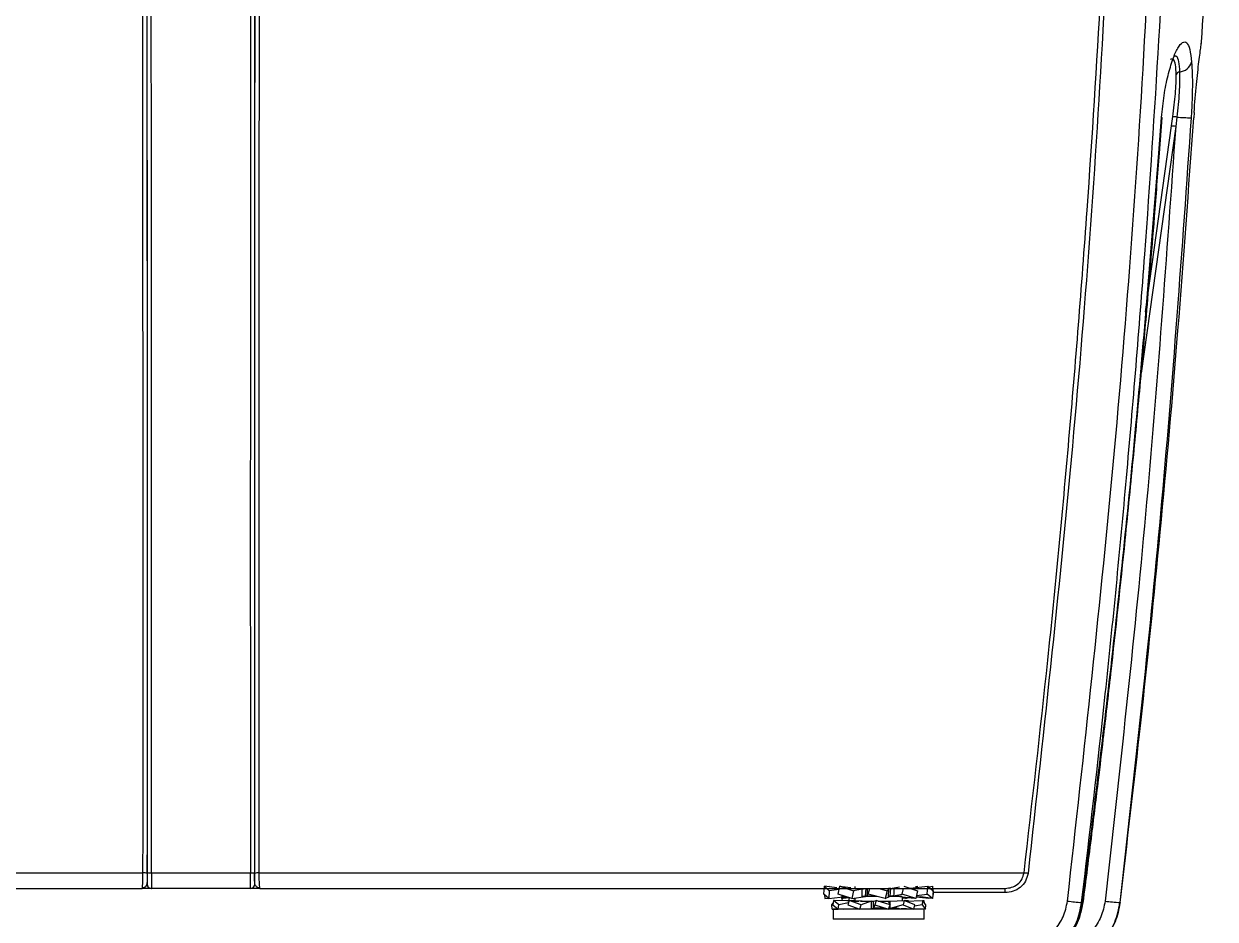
# Model space of a CAD drawing. Extents: x 8 to 113, y 0 to 87.
# Drawn here: x 48.371 to 52.471, y 3.623 to 6.704 of the extents above; entities that cross this region are included whole.
import ezdxf

# ---------------------------------------------------------------- set-up
doc = ezdxf.new("R2010")
doc.units = 0
doc.header["$MEASUREMENT"] = 0
doc.layers.add('OBJECT', color=7, linetype='CONTINUOUS')

msp = doc.modelspace()

# ---------------------------------------------------------------- linework, layer by layer
at = {"layer": 'OBJECT'}
for p, q in [((52.3979, 6.3993), (52.3966, 6.3806)), ((52.2769, 6.259), (52.2861, 6.3819)), ((52.2787, 6.2586), (52.2879, 6.3813)), ((52.3201, 6.3527), (52.3246, 6.3847)), ((52.3385, 6.383), (52.3346, 6.3509)), ((52.3346, 6.3509), (52.2163, 5.5018)), ((52.2309, 5.7124), (52.3201, 6.3527)), ((46.1512, 3.7824), (48.7808, 3.7824)), ((48.8099, 3.7824), (49.1505, 3.7824)), ((49.1796, 3.7824), (51.8127, 3.7824)), ((48.7812, 3.7309), (48.778, 3.7293)), ((48.7945, 3.7443), (48.7946, 3.7443)), ((49.1658, 3.7443), (49.1659, 3.7443)), ((49.1824, 3.7293), (49.1792, 3.7309)), ((51.1237, 3.7096), (51.1258, 3.7366)), ((51.1258, 3.7366), (51.1427, 3.7211)), ((51.1686, 3.7308), (51.1258, 3.7366)), ((51.1437, 3.7366), (51.1411, 3.7345)), ((51.1735, 3.7096), (51.1793, 3.7366)), ((51.1793, 3.7366), (51.2255, 3.7211)), ((51.1865, 3.7345), (51.1793, 3.7366)), ((51.2167, 3.7313), (51.1865, 3.7345)), ((51.2306, 3.7353), (51.2306, 3.7299)), ((51.3527, 3.7293), (51.3841, 3.7343)), ((51.3991, 3.7366), (51.4466, 3.7211)), ((51.421, 3.7295), (51.4815, 3.7366)), ((51.4387, 3.7345), (51.4459, 3.7366)), ((51.4468, 3.7325), (51.4459, 3.7366)), ((51.4791, 3.7096), (51.4815, 3.7366)), ((51.4815, 3.7366), (51.5004, 3.7211)), ((51.484, 3.7345), (51.4993, 3.7366)), ((51.5015, 3.7096), (51.4993, 3.7366)), ((48.778, 3.7293), (48.7786, 3.7307)), ((48.8096, 3.7293), (48.8095, 3.7293)), ((49.1508, 3.7293), (48.8096, 3.7293)), ((49.1509, 3.7293), (49.1508, 3.7293)), ((49.1818, 3.7307), (49.1824, 3.7293)), ((51.1406, 3.6941), (51.1237, 3.7096)), ((51.1259, 3.7075), (51.1271, 3.6941)), ((51.1271, 3.6941), (51.1388, 3.6957)), ((51.1427, 3.7211), (51.1406, 3.6941)), ((51.1406, 3.6941), (51.1991, 3.701)), ((51.177, 3.7258), (51.1427, 3.7211)), ((51.2197, 3.6941), (51.1735, 3.7096)), ((51.1834, 3.6991), (51.1845, 3.6941)), ((51.1845, 3.6941), (51.2024, 3.6999)), ((51.1865, 3.7013), (51.1864, 3.7053)), ((51.1874, 3.6869), (51.1885, 3.6953)), ((51.1901, 3.6959), (51.2113, 3.6982)), ((51.2113, 3.6982), (51.2103, 3.6901)), ((51.2255, 3.7211), (51.2197, 3.6941)), ((51.2197, 3.6941), (51.2676, 3.7013)), ((51.2558, 3.727), (51.2255, 3.7211)), ((51.2306, 3.6957), (51.2306, 3.6864)), ((51.2679, 3.7286), (51.2661, 3.7021)), ((51.2719, 3.7036), (51.2764, 3.7096)), ((51.2741, 3.702), (51.274, 3.7013)), ((51.3072, 3.7013), (51.274, 3.7013)), ((51.2764, 3.7096), (51.2817, 3.7293)), ((51.3344, 3.6941), (51.2764, 3.7096)), ((51.3138, 3.7285), (51.3416, 3.7211)), ((51.3416, 3.7211), (51.3344, 3.6941)), ((51.3344, 3.6941), (51.3501, 3.7013)), ((51.3477, 3.727), (51.3416, 3.7211)), ((51.3522, 3.7021), (51.354, 3.7286)), ((51.359, 3.702), (51.3589, 3.7013)), ((51.3927, 3.7013), (51.3589, 3.7013)), ((51.364, 3.7036), (51.3931, 3.7096)), ((51.3855, 3.7013), (51.3948, 3.7003)), ((51.3931, 3.7096), (51.3975, 3.7293)), ((51.4407, 3.6941), (51.3931, 3.7096)), ((51.3946, 3.6875), (51.3946, 3.7013)), ((51.4054, 3.6941), (51.3946, 3.6957)), ((51.3948, 3.7003), (51.4351, 3.6959)), ((51.4054, 3.6941), (51.4228, 3.6999)), ((51.4242, 3.7284), (51.4243, 3.7286)), ((51.4407, 3.6941), (51.4351, 3.6959)), ((51.4466, 3.7211), (51.4407, 3.6941)), ((51.4846, 3.6941), (51.4418, 3.6991)), ((51.4421, 3.7008), (51.4577, 3.6997)), ((51.443, 3.7045), (51.4791, 3.7096)), ((51.4981, 3.6941), (51.4577, 3.6997)), ((51.4981, 3.6941), (51.4791, 3.7096)), ((51.4846, 3.6941), (51.4864, 3.6957)), ((51.5004, 3.7211), (51.4981, 3.6941)), ((51.4992, 3.7075), (51.5015, 3.7096)), ((51.4994, 3.7093), (51.5015, 3.7096)), ((51.7471, 3.7146), (51.5011, 3.7146)), ((51.1509, 3.6721), (51.1556, 3.6789)), ((51.1548, 3.6729), (51.1509, 3.6721)), ((51.152, 3.6573), (51.1509, 3.6721)), ((51.152, 3.6573), (51.172, 3.6582)), ((51.1567, 3.6878), (51.1548, 3.6729)), ((51.1548, 3.6729), (51.1731, 3.6573)), ((51.1561, 3.6573), (51.1561, 3.6233)), ((51.4691, 3.6573), (51.1561, 3.6573)), ((51.175, 3.6721), (51.1567, 3.6878)), ((51.2027, 3.6861), (51.1567, 3.6878)), ((51.1617, 3.6876), (51.1618, 3.6878)), ((51.2107, 3.6861), (51.1618, 3.6878)), ((51.1731, 3.6573), (51.175, 3.6721)), ((51.1731, 3.6573), (51.2391, 3.6604)), ((51.2087, 3.6791), (51.175, 3.6721)), ((51.1922, 3.6573), (51.192, 3.6582)), ((51.1922, 3.6573), (51.2274, 3.6599)), ((51.2106, 3.6858), (51.2027, 3.6861)), ((51.2111, 3.6878), (51.2069, 3.6729)), ((51.2069, 3.6729), (51.2475, 3.6573)), ((51.2517, 3.6721), (51.2111, 3.6878)), ((51.2329, 3.6862), (51.2111, 3.6878)), ((51.2188, 3.6854), (51.2196, 3.6854)), ((51.2206, 3.6594), (51.2306, 3.6598)), ((51.2209, 3.6854), (51.2442, 3.6854)), ((51.2227, 3.687), (51.2245, 3.6878)), ((51.2306, 3.6875), (51.2245, 3.6878)), ((51.2306, 3.66), (51.2306, 3.6573)), ((51.2552, 3.6855), (51.2329, 3.6862)), ((51.2388, 3.6607), (51.2388, 3.6604)), ((51.2475, 3.6573), (51.2517, 3.6721)), ((51.2475, 3.6573), (51.2871, 3.6604)), ((51.2498, 3.6854), (51.295, 3.6854)), ((51.2869, 3.6854), (51.2517, 3.6721)), ((51.2869, 3.6604), (51.3349, 3.6604)), ((51.2949, 3.6854), (51.3043, 3.6878)), ((51.2994, 3.6729), (51.295, 3.6605)), ((51.3043, 3.6878), (51.2994, 3.6729)), ((51.2994, 3.6729), (51.3468, 3.6573)), ((51.3516, 3.6721), (51.3043, 3.6878)), ((51.311, 3.6854), (51.3525, 3.6854)), ((51.335, 3.6604), (51.3396, 3.6596)), ((51.3448, 3.6854), (51.3516, 3.6721)), ((51.3468, 3.6573), (51.3516, 3.6721)), ((51.3478, 3.6604), (51.3842, 3.6604)), ((51.3522, 3.6854), (51.4006, 3.6878)), ((51.3969, 3.6729), (51.3524, 3.6605)), ((51.3805, 3.6603), (51.4046, 3.6594)), ((51.3904, 3.6604), (51.4061, 3.6604)), ((51.3946, 3.6573), (51.3946, 3.6604)), ((51.4006, 3.6878), (51.3969, 3.6729)), ((51.3969, 3.6729), (51.433, 3.6573)), ((51.4367, 3.6721), (51.4006, 3.6878)), ((51.4025, 3.687), (51.414, 3.6878)), ((51.4036, 3.6604), (51.4082, 3.6603)), ((51.433, 3.6573), (51.4046, 3.6594)), ((51.4052, 3.6858), (51.4633, 3.6878)), ((51.414, 3.6878), (51.4145, 3.6861)), ((51.433, 3.6573), (51.4367, 3.6721)), ((51.452, 3.6573), (51.4332, 3.6582)), ((51.4732, 3.6573), (51.4334, 3.6591)), ((51.4622, 3.6729), (51.4356, 3.668)), ((51.4531, 3.6582), (51.452, 3.6573)), ((51.4633, 3.6878), (51.4622, 3.6729)), ((51.4622, 3.6729), (51.4732, 3.6573)), ((51.4743, 3.6721), (51.4633, 3.6878)), ((51.4635, 3.6876), (51.4684, 3.6878)), ((51.4684, 3.6878), (51.4696, 3.6789)), ((51.4691, 3.6233), (51.4691, 3.6573)), ((51.4732, 3.6573), (51.4743, 3.6721)), ((52.011, 3.6801), (52.0141, 3.6801)), ((52.1433, 3.6801), (52.1426, 3.6801)), ((51.4691, 3.6233), (51.1561, 3.6233))]:
    msp.add_line(p, q, dxfattribs=at)
at = {"layer": 'OBJECT', "flags": 128}
for points in [[(52.3979, 6.3993), (52.3978, 6.3985), (52.3977, 6.3984)], [(52.2861, 6.3819), (52.2877, 6.3815), (52.2879, 6.3813)], [(52.3964, 6.3804), (52.3965, 6.3804), (52.3966, 6.3806)], [(52.2769, 6.259), (52.2786, 6.2587), (52.2786, 6.2586)], [(51.2869, 3.6854), (51.2869, 3.6791), (51.2869, 3.6729), (51.2869, 3.6604)], [(51.295, 3.6605), (51.295, 3.6667), (51.295, 3.673), (51.295, 3.6854)], [(51.3524, 3.6605), (51.3525, 3.6667), (51.3525, 3.673), (51.3525, 3.6854)], [(52.0141, 3.6801), (52.0162, 3.6797), (52.0163, 3.6796)], [(52.1433, 3.6801), (52.1433, 3.68), (52.1431, 3.68)]]:
    msp.add_lwpolyline(points, dxfattribs=at)
at = {"layer": 'OBJECT'}
for centre, radius, start, end in [((1.8542, 9.6693), 50.66, 356.57471, 357.62076), ((52.343, 6.5864), 0.0486, 275.9552, 343.2355), ((52.3491, 6.5244), 0.0137, 94.3558, 158.4822), ((52.2838, 6.0107), 0.3762, 81.632, 83.7724), ((52.4088, 7.3288), 0.9485, 265.7521, 268.7342), ((52.2873, 6.033), 0.3214, 81.5371, 84.138), ((48.7839, 3.7498), 0.0328, 70.6204, 95.4957), ((48.8067, 3.8155), 0.0333, 250.746, 275.5288), ((49.1537, 3.8155), 0.0333, 264.4712, 289.254), ((49.1765, 3.7498), 0.0328, 84.5043, 109.3796), ((51.7574, 3.2211), 0.564, 82.9657, 84.3734), ((48.8095, 3.7443), 0.015, 180.1366, 269.9883), ((48.8096, 3.7443), 0.015, 180.1364, 269.9884), ((49.1508, 3.7443), 0.015, 270.0116, 359.8636), ((49.1509, 3.7443), 0.015, 270.0117, 359.8634), ((51.958, 3.7182), 0.2109, 176.9762, 180.9937), ((52.1946, 5.5434), 1.8723, 262.871, 264.3733), ((52.2248, 4.7206), 1.0437, 262.6654, 265.4775)]:
    msp.add_arc(centre, radius, start, end, dxfattribs=at)
for points, knots in [([(48.7808, 3.7824), (48.7809, 4.0149), (48.7811, 4.4878), (48.781, 5.2104), (48.7807, 5.9574), (48.7801, 6.7067), (48.7792, 7.4519), (48.7781, 8.1685), (48.7772, 8.6422), (48.7767, 8.8708)], [0, 0, 0, 0, 0.137615, 0.279872, 0.42677, 0.578311, 0.72145, 0.865533, 1, 1, 1, 1]), ([(48.7907, 8.866), (48.7912, 8.6419), (48.7928, 7.926), (48.7943, 6.7194), (48.7953, 5.2474), (48.795, 4.2695), (48.7948, 3.7807)], [0, 0, 0, 0, 0.131845, 0.421274, 0.710667, 1, 1, 1, 1]), ([(48.7957, 3.7841), (48.7959, 4.2191), (48.7962, 5.0891), (48.7955, 6.3984), (48.7941, 7.6574), (48.7924, 8.4803), (48.7917, 8.8656)], [0, 0, 0, 0, 0.257671, 0.51538, 0.773064, 1, 1, 1, 1]), ([(49.1687, 8.8672), (49.168, 8.4813), (49.1663, 7.6579), (49.1649, 6.3984), (49.1642, 5.0892), (49.1645, 4.2191), (49.1647, 3.7841)], [0, 0, 0, 0, 0.227164, 0.484774, 0.742404, 1, 1, 1, 1]), ([(49.1656, 3.7807), (49.1654, 4.2696), (49.1651, 5.2475), (49.1661, 6.7196), (49.1676, 7.9267), (49.1692, 8.643), (49.1697, 8.8675)], [0, 0, 0, 0, 0.289276, 0.578616, 0.867921, 1, 1, 1, 1]), ([(49.1837, 8.8729), (49.1837, 8.8548), (49.183, 8.555), (49.182, 7.9761), (49.1807, 7.1286), (49.1799, 6.2748), (49.1794, 5.4232), (49.1793, 4.5916), (49.1795, 4.0487), (49.1796, 3.7824)], [0, 0, 0, 0, 0.010682, 0.176176, 0.340439, 0.509206, 0.67886, 0.842458, 1, 1, 1, 1]), ([(51.8127, 3.7824), (51.8408, 4.0263), (51.898, 4.5232), (51.9701, 5.2833), (52.0311, 6.0501), (52.0793, 6.8177), (52.1158, 7.5804), (52.1299, 8.0925), (52.137, 8.3501)], [0, 0, 0, 0, 0.160827, 0.327495, 0.500007, 0.664527, 0.83119, 1, 1, 1, 1]), ([(52.1509, 8.35), (52.1344, 7.841), (52.1014, 6.8228), (51.9934, 5.2987), (51.8821, 4.2865), (51.8265, 3.7808)], [0, 0, 0, 0, 0.3333562, 0.6669607, 1, 1, 1, 1]), ([(51.9622, 3.6856), (52.0196, 4.2019), (52.1343, 5.2352), (52.2458, 6.7911), (52.2799, 7.8305), (52.2969, 8.3501)], [0, 0, 0, 0, 0.333112, 0.666662, 1, 1, 1, 1]), ([(52.011, 3.6801), (52.0389, 3.9194), (52.0957, 4.406), (52.1678, 5.1498), (52.2295, 5.8997), (52.2789, 6.6505), (52.3173, 7.3969), (52.3332, 7.898), (52.3412, 8.1501)], [0, 0, 0, 0, 0.1611428, 0.3277987, 0.4999716, 0.6645325, 0.8312073, 1, 1, 1, 1]), ([(48.8099, 3.7824), (48.81, 4.0202), (48.8102, 4.5041), (48.8102, 5.2437), (48.8099, 5.9987), (48.8093, 6.7548), (48.8086, 7.3718), (48.808, 7.7355), (48.8078, 7.8515)], [0, 0, 0, 0, 0.175924, 0.3579, 0.545927, 0.732581, 0.91471, 1, 1, 1, 1]), ([(49.1526, 7.8382), (49.1523, 7.6439), (49.1515, 7.162), (49.1508, 6.3784), (49.1502, 5.4991), (49.1501, 4.6286), (49.1504, 4.0607), (49.1505, 3.7824)], [0, 0, 0, 0, 0.14335, 0.355591, 0.578663, 0.793465, 1, 1, 1, 1]), ([(52.2861, 6.3819), (52.2887, 6.4077), (52.2937, 6.4591), (52.3079, 6.528), (52.3245, 6.584), (52.3421, 6.6232), (52.3589, 6.6431), (52.373, 6.6415), (52.3839, 6.6194), (52.3877, 6.5881), (52.3895, 6.5724)], [0, 0, 0, 0, 0.125399, 0.250033, 0.374938, 0.500007, 0.625107, 0.75017, 0.875155, 1, 1, 1, 1]), ([(52.3979, 6.3993), (52.4006, 6.4321), (52.4058, 6.4978), (52.415, 6.5773), (52.4222, 6.632), (52.4232, 6.639), (52.4237, 6.6426)], [0, 0, 0, 0, 0.250566, 0.500351, 0.750175, 1, 1, 1, 1]), ([(52.4227, 6.635), (52.4227, 6.6351), (52.4234, 6.6376), (52.4235, 6.6402), (52.4237, 6.6426)], [0, 0, 0, 0, 0.057009, 1, 1, 1, 1]), ([(52.3363, 6.5294), (52.3357, 6.5416), (52.3345, 6.5659), (52.3275, 6.5841), (52.32, 6.5825), (52.3162, 6.5816)], [0, 0, 0, 0, 0.3333742, 0.6666616, 1, 1, 1, 1]), ([(52.3272, 6.5934), (52.3306, 6.5941), (52.338, 6.5955), (52.3454, 6.5768), (52.3472, 6.551), (52.348, 6.5381)], [0, 0, 0, 0, 0.296047, 0.647644, 1, 1, 1, 1]), ([(52.3895, 6.5724), (52.3904, 6.5594), (52.392, 6.5336), (52.3922, 6.4861), (52.3909, 6.4346), (52.3888, 6.3986), (52.3878, 6.3806)], [0, 0, 0, 0, 0.251427, 0.50031, 0.75055, 1, 1, 1, 1]), ([(52.3246, 6.3847), (52.3264, 6.3982), (52.3299, 6.4251), (52.3337, 6.4638), (52.3362, 6.4997), (52.3363, 6.5195), (52.3363, 6.5294)], [0, 0, 0, 0, 0.249686, 0.500038, 0.748854, 1, 1, 1, 1]), ([(52.348, 6.5381), (52.3482, 6.5275), (52.3485, 6.5064), (52.3466, 6.4679), (52.3434, 6.4264), (52.3401, 6.3974), (52.3385, 6.383)], [0, 0, 0, 0, 0.2510338, 0.4998421, 0.7502371, 1, 1, 1, 1]), ([(52.3878, 6.3806), (52.3558, 5.9266), (52.2922, 5.0248), (52.1922, 4.1263), (52.1426, 3.6801)], [0, 0, 0, 0, 0.50338, 1, 1, 1, 1]), ([(52.1433, 3.6801), (52.1676, 3.8863), (52.2175, 4.311), (52.2838, 4.9674), (52.3457, 5.6612), (52.3794, 6.1367), (52.3966, 6.3806)], [0, 0, 0, 0, 0.22962, 0.472827, 0.72962, 1, 1, 1, 1]), ([(52.3346, 6.3509), (52.303, 5.9059), (52.2398, 5.0158), (52.141, 4.1289), (52.0916, 3.6854)], [0, 0, 0, 0, 0.499931, 1, 1, 1, 1]), ([(52.0141, 3.6801), (52.0477, 3.9503), (52.1168, 4.5063), (52.2052, 5.366), (52.2526, 5.9561), (52.2769, 6.259)], [0, 0, 0, 0, 0.315, 0.648332, 1, 1, 1, 1]), ([(52.0163, 3.6796), (52.0264, 3.7582), (52.0444, 3.8992), (52.0673, 4.0866), (52.0846, 4.2326), (52.0987, 4.354), (52.1246, 4.5824), (52.1557, 4.8714), (52.1896, 5.2128), (52.2099, 5.4305), (52.2243, 5.5905), (52.2348, 5.7113), (52.2478, 5.8646), (52.2629, 6.0506), (52.2731, 6.1857), (52.2786, 6.2586)], [0, 0, 0, 0, 0.091692, 0.164516, 0.21848, 0.261782, 0.305976, 0.484374, 0.598107, 0.703048, 0.737316, 0.783986, 0.843321, 0.915325, 1, 1, 1, 1]), ([(48.7786, 3.7307), (48.7788, 3.7318), (48.7793, 3.7345), (48.78, 3.7444), (48.7806, 3.7611), (48.7807, 3.7754), (48.7808, 3.7824)], [0, 0, 0, 0, 0.1567066, 0.4132599, 0.7142997, 1, 1, 1, 1]), ([(48.7948, 3.7807), (48.7948, 3.7741), (48.7948, 3.761), (48.7946, 3.7499), (48.7945, 3.7443)], [0, 0, 0, 0, 0.498255, 1, 1, 1, 1]), ([(48.7957, 3.7841), (48.7957, 3.7787), (48.7957, 3.768), (48.7954, 3.755), (48.7951, 3.746), (48.7948, 3.7449), (48.7946, 3.7443)], [0, 0, 0, 0, 0.2504251, 0.5000441, 0.749984, 1, 1, 1, 1]), ([(48.8099, 3.7824), (48.8099, 3.7754), (48.8099, 3.7611), (48.8098, 3.7444), (48.8098, 3.7348), (48.8097, 3.7301), (48.8096, 3.7296), (48.8096, 3.7293)], [0, 0, 0, 0, 0.242989, 0.499425, 0.715907, 0.849596, 1, 1, 1, 1]), ([(49.1508, 3.7293), (49.1507, 3.7296), (49.1507, 3.7301), (49.1506, 3.7348), (49.1505, 3.7444), (49.1505, 3.7612), (49.1505, 3.7754), (49.1505, 3.7824)], [0, 0, 0, 0, 0.150459, 0.284203, 0.500792, 0.757103, 1, 1, 1, 1]), ([(49.1658, 3.7443), (49.1656, 3.7449), (49.1653, 3.7461), (49.165, 3.755), (49.1647, 3.768), (49.1647, 3.7787), (49.1647, 3.7841)], [0, 0, 0, 0, 0.2505042, 0.50008, 0.7500058, 1, 1, 1, 1]), ([(49.1659, 3.7443), (49.1658, 3.7499), (49.1656, 3.761), (49.1656, 3.7741), (49.1656, 3.7807)], [0, 0, 0, 0, 0.498583, 1, 1, 1, 1]), ([(49.1796, 3.7824), (49.1797, 3.7754), (49.1798, 3.7611), (49.1804, 3.7444), (49.1811, 3.7345), (49.1816, 3.7318), (49.1818, 3.7307)], [0, 0, 0, 0, 0.285732, 0.58684, 0.843317, 1, 1, 1, 1]), ([(51.8265, 3.7808), (51.8243, 3.7716), (51.8198, 3.7532), (51.8004, 3.7316), (51.7754, 3.7172), (51.7566, 3.7155), (51.7471, 3.7146)], [0, 0, 0, 0, 0.249711, 0.499494, 0.749374, 1, 1, 1, 1]), ([(51.7474, 3.7293), (51.7551, 3.73), (51.7704, 3.7314), (51.7911, 3.7428), (51.8073, 3.7601), (51.8109, 3.7752), (51.8127, 3.7824)], [0, 0, 0, 0, 0.2507602, 0.5007351, 0.7604517, 1, 1, 1, 1]), ([(48.7945, 3.7443), (48.7929, 3.7407), (48.79, 3.734), (48.784, 3.7319), (48.7812, 3.7309)], [0, 0, 0, 0, 0.533518, 1, 1, 1, 1]), ([(49.1792, 3.7309), (49.1764, 3.7319), (49.1704, 3.734), (49.1674, 3.7407), (49.1659, 3.7443)], [0, 0, 0, 0, 0.466878, 1, 1, 1, 1]), ([(46.2185, 3.7293), (46.2523, 3.7293), (46.3205, 3.7293), (46.4529, 3.7293), (46.6086, 3.7293), (46.7888, 3.7293), (46.9915, 3.7293), (47.2141, 3.7293), (47.4535, 3.7293), (47.7066, 3.7293), (47.9689, 3.7293), (48.2368, 3.7293), (48.5066, 3.7293), (48.688, 3.7293), (48.778, 3.7293)], [0, 0, 0, 0, 0.080321, 0.16194, 0.244772, 0.329378, 0.414487, 0.5, 0.585518, 0.670628, 0.755228, 0.838065, 0.919682, 1, 1, 1, 1]), ([(48.8095, 3.7293), (48.8088, 3.7293), (48.8074, 3.7293), (48.7967, 3.7293), (48.7854, 3.7293), (48.778, 3.7293)], [0, 0, 0, 0, 0.23323, 0.49919, 1, 1, 1, 1]), ([(49.1824, 3.7293), (49.175, 3.7293), (49.1636, 3.7293), (49.153, 3.7293), (49.1516, 3.7293), (49.1509, 3.7293)], [0, 0, 0, 0, 0.5008141, 0.7666529, 1, 1, 1, 1]), ([(49.1824, 3.7293), (49.2728, 3.7293), (49.455, 3.7293), (49.7259, 3.7293), (49.995, 3.7293), (50.2585, 3.7293), (50.5125, 3.7293), (50.7527, 3.7293), (50.9758, 3.7293), (51.1789, 3.7293), (51.3591, 3.7293), (51.5144, 3.7293), (51.6463, 3.7293), (51.7139, 3.7293), (51.7474, 3.7293)], [0, 0, 0, 0, 0.080292, 0.161895, 0.244722, 0.329339, 0.414466, 0.5, 0.585539, 0.670666, 0.755278, 0.83811, 0.919711, 1, 1, 1, 1]), ([(51.1979, 3.7013), (51.1962, 3.7013), (51.1926, 3.7013), (51.1886, 3.7013), (51.1865, 3.7013)], [0, 0, 0, 0, 0.481855, 1, 1, 1, 1]), ([(51.2555, 3.7013), (51.2555, 3.7017), (51.2555, 3.7046), (51.2555, 3.7101), (51.2557, 3.7179), (51.2557, 3.7235), (51.2558, 3.7266), (51.2558, 3.727), (51.2558, 3.727)], [0, 0, 0, 0, 0.041822, 0.342511, 0.643232, 0.943977, 0.999906, 1, 1, 1, 1]), ([(51.274, 3.7013), (51.2718, 3.7013), (51.2673, 3.7013), (51.2607, 3.7013), (51.2571, 3.7013), (51.2555, 3.7013)], [0, 0, 0, 0, 0.343433, 0.686882, 1, 1, 1, 1]), ([(51.2558, 3.727), (51.2574, 3.7273), (51.2609, 3.7279), (51.2654, 3.7284), (51.2679, 3.7286)], [0, 0, 0, 0, 0.455707, 1, 1, 1, 1]), ([(51.2613, 3.7287), (51.2623, 3.7287), (51.2648, 3.7287), (51.2668, 3.7287), (51.2679, 3.7286)], [0, 0, 0, 0, 0.436076, 1, 1, 1, 1]), ([(51.2719, 3.7036), (51.2715, 3.7033), (51.2706, 3.7028), (51.2676, 3.7023), (51.2661, 3.7021)], [0, 0, 0, 0, 0.501807, 1, 1, 1, 1]), ([(51.2661, 3.7021), (51.2684, 3.702), (51.2711, 3.7019), (51.2736, 3.702), (51.2741, 3.702)], [0, 0, 0, 0, 0.836421, 1, 1, 1, 1]), ([(51.2735, 3.7293), (51.2734, 3.7271), (51.2731, 3.7223), (51.2726, 3.715), (51.2722, 3.7087), (51.272, 3.7049), (51.2719, 3.7036), (51.2719, 3.7036)], [0, 0, 0, 0, 0.259793, 0.560516, 0.850791, 0.999909, 1, 1, 1, 1]), ([(51.3066, 3.7015), (51.3014, 3.7017), (51.2904, 3.7021), (51.2797, 3.702), (51.2741, 3.702)], [0, 0, 0, 0, 0.469631, 1, 1, 1, 1]), ([(51.3108, 3.7293), (51.3168, 3.729), (51.3287, 3.7286), (51.3403, 3.7287), (51.346, 3.7287)], [0, 0, 0, 0, 0.507762, 1, 1, 1, 1]), ([(51.354, 3.7286), (51.3517, 3.7287), (51.3491, 3.7287), (51.3465, 3.7287), (51.346, 3.7287)], [0, 0, 0, 0, 0.836432, 1, 1, 1, 1]), ([(51.3462, 3.7013), (51.3463, 3.7036), (51.3466, 3.7084), (51.347, 3.7157), (51.3474, 3.722), (51.3477, 3.7258), (51.3477, 3.727), (51.3477, 3.727)], [0, 0, 0, 0, 0.259803, 0.560514, 0.8508, 0.999906, 1, 1, 1, 1]), ([(51.3589, 3.7013), (51.3569, 3.7013), (51.3528, 3.7013), (51.3483, 3.7013), (51.3469, 3.7013), (51.3462, 3.7013)], [0, 0, 0, 0, 0.3434334, 0.6868642, 1, 1, 1, 1]), ([(51.3477, 3.727), (51.3483, 3.7273), (51.3493, 3.7279), (51.3524, 3.7284), (51.354, 3.7286)], [0, 0, 0, 0, 0.501823, 1, 1, 1, 1]), ([(51.364, 3.7036), (51.3625, 3.7034), (51.3591, 3.7028), (51.3546, 3.7023), (51.3522, 3.7021)], [0, 0, 0, 0, 0.455715, 1, 1, 1, 1]), ([(51.359, 3.702), (51.3579, 3.702), (51.3554, 3.7019), (51.3534, 3.702), (51.3522, 3.7021)], [0, 0, 0, 0, 0.43606, 1, 1, 1, 1]), ([(51.3927, 3.7013), (51.3869, 3.7016), (51.3763, 3.7021), (51.3644, 3.702), (51.359, 3.702)], [0, 0, 0, 0, 0.540791, 1, 1, 1, 1]), ([(51.3645, 3.7293), (51.3645, 3.729), (51.3644, 3.726), (51.3644, 3.7205), (51.3642, 3.7128), (51.3641, 3.7072), (51.364, 3.7041), (51.364, 3.7036), (51.364, 3.7036)], [0, 0, 0, 0, 0.041823, 0.342499, 0.643221, 0.943978, 0.999906, 1, 1, 1, 1]), ([(51.4357, 3.7293), (51.4357, 3.729), (51.4357, 3.7274), (51.4358, 3.7258), (51.4358, 3.7246)], [0, 0, 0, 0, 0.228001, 1, 1, 1, 1]), ([(51.2552, 3.6853), (51.2566, 3.6853), (51.2613, 3.6852), (51.2718, 3.6849), (51.2813, 3.6852), (51.2869, 3.6854)], [0, 0, 0, 0, 0.1580608, 0.5067585, 1, 1, 1, 1]), ([(51.3349, 3.6604), (51.3308, 3.6605), (51.3222, 3.6606), (51.3087, 3.6609), (51.2996, 3.6606), (51.295, 3.6605)], [0, 0, 0, 0, 0.311413, 0.651803, 1, 1, 1, 1]), ([(51.3117, 3.6853), (51.3129, 3.6853), (51.3182, 3.6852), (51.3295, 3.6849), (51.3391, 3.6852), (51.3448, 3.6854)], [0, 0, 0, 0, 0.103978, 0.475068, 1, 1, 1, 1]), ([(51.3805, 3.6605), (51.3788, 3.6605), (51.3741, 3.6607), (51.3647, 3.6609), (51.3566, 3.6606), (51.3524, 3.6605)], [0, 0, 0, 0, 0.207411, 0.599209, 1, 1, 1, 1]), ([(51.9177, 3.5846), (51.9288, 3.5998), (51.9511, 3.6301), (51.9585, 3.6671), (51.9622, 3.6856)], [0, 0, 0, 0, 0.4986893, 1, 1, 1, 1]), ([(51.9557, 3.5524), (51.9697, 3.5719), (51.9974, 3.6105), (52.0065, 3.6571), (52.011, 3.6801)], [0, 0, 0, 0, 0.5068029, 1, 1, 1, 1]), ([(51.9582, 3.5524), (51.9723, 3.572), (52, 3.6106), (52.0094, 3.6572), (52.0141, 3.6801)], [0, 0, 0, 0, 0.509049, 1, 1, 1, 1]), ([(51.9592, 3.5515), (51.9734, 3.5707), (52.0017, 3.6093), (52.0114, 3.6561), (52.0163, 3.6796)], [0, 0, 0, 0, 0.500101, 1, 1, 1, 1]), ([(52.0916, 3.6854), (52.0881, 3.667), (52.081, 3.6303), (52.0595, 3.5997), (52.0489, 3.5845)], [0, 0, 0, 0, 0.50155, 1, 1, 1, 1]), ([(52.0885, 3.5524), (52.1022, 3.5719), (52.1292, 3.6106), (52.1381, 3.6571), (52.1426, 3.6801)], [0, 0, 0, 0, 0.503406, 1, 1, 1, 1]), ([(52.1433, 3.6801), (52.139, 3.6574), (52.13, 3.611), (52.1029, 3.5722), (52.0891, 3.5524)], [0, 0, 0, 0, 0.488529, 1, 1, 1, 1])]:
    msp.add_open_spline(points, degree=3, knots=knots, dxfattribs=at)

doc.saveas('drawing.dxf')
